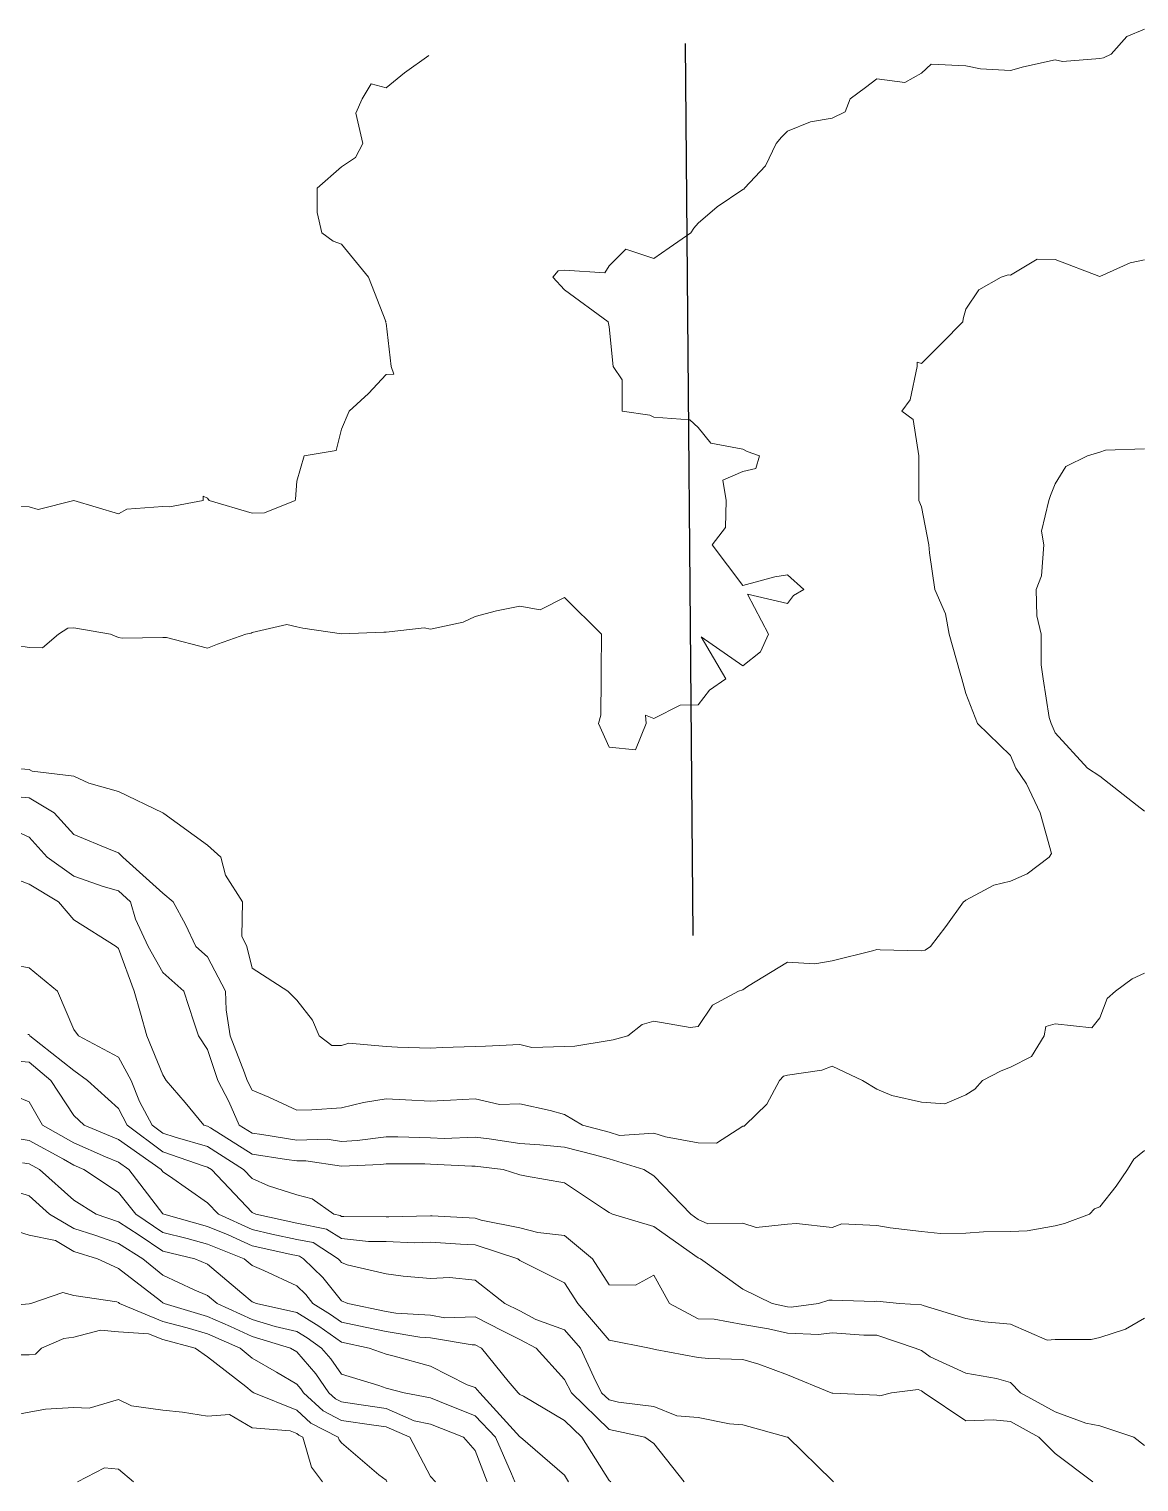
# Model space of a CAD drawing. Extents: x 537850 to 541798, y 6045627 to 6050132.
# Drawn here: x 539849.3 to 539924, y 6046656 to 6046753.7 of the extents above; entities that cross this region are included whole.
import ezdxf

# ---------------------------------------------------------------- set-up
doc = ezdxf.new("R2010")
doc.units = 0
doc.header["$LTSCALE"] = 5
doc.linetypes.add('DASHED2', pattern=[9.525, 6.35, -3.175])
doc.linetypes.add('foc-QUARTERLINE', pattern=[33, 25, -3, 2, -3])
doc.layers.add('Contour_Line_Intermediate', color=7, linetype='DASHED2', true_color=0xd9d9d9)
doc.layers.add('Contour_Line_Major', color=7, linetype='Continuous', true_color=0x6b6b6b)
doc.layers.add('L-SECQ', color=8, linetype='foc-QUARTERLINE')

msp = doc.modelspace()

# ---------------------------------------------------------------- linework, layer by layer
at = {"layer": 'Contour_Line_Intermediate', "linetype": 'Continuous', "lineweight": 13, "flags": 128}
for points, elevation in [([(539846.684, 6046721.684), (539849.332, 6046721.599), (539849.951, 6046721.417), (539852.332, 6046722.034), (539852.334, 6046722.033), (539855.332, 6046721.119), (539855.914, 6046721.454), (539858.332, 6046721.62), (539858.776, 6046721.591), (539861.043, 6046722.035), (539861.043, 6046722.324), (539861.332, 6046722.178), (539861.448, 6046722.035), (539864.332, 6046721.17), (539865.171, 6046721.196), (539867.215, 6046722.035), (539867.246, 6046722.121), (539867.332, 6046723.316), (539867.832, 6046725.035), (539869.989, 6046725.378), (539870.331, 6046726.825), (539870.859, 6046728.035), (539872.149, 6046729.218), (539873.331, 6046730.507), (539873.85, 6046730.516), (539873.669, 6046731.035), (539873.331, 6046733.939), (539873.299, 6046734.035), (539873.313, 6046734.053), (539872.158, 6046737.035), (539870.331, 6046739.252), (539869.766, 6046739.469), (539869.025, 6046740.034), (539868.698, 6046741.401), (539868.698, 6046743.034), (539870.331, 6046744.46), (539871.273, 6046745.093), (539871.772, 6046746.034), (539871.305, 6046748.061), (539871.722, 6046749.034), (539872.323, 6046750.042), (539873.331, 6046749.776), (539874.579, 6046750.786), (539876.203, 6046751.943)], 885.957), ([(539848.184, 6046704.036), (539849.332, 6046703.948), (539849.548, 6046703.821), (539852.332, 6046703.482), (539853.356, 6046703.013), (539855.332, 6046702.47), (539858.318, 6046701.036), (539858.332, 6046701.022), (539858.384, 6046700.985), (539861.332, 6046698.857), (539862.213, 6046698.036), (539862.528, 6046696.84), (539863.674, 6046695.037), (539863.642, 6046692.726), (539863.973, 6046692.037), (539864.332, 6046690.582), (539866.72, 6046689.037), (539867.332, 6046688.433), (539868.388, 6046687.093), (539868.825, 6046686.037), (539869.683, 6046685.388), (539870.331, 6046685.391), (539870.837, 6046685.532), (539873.331, 6046685.323), (539874.102, 6046685.267), (539876.331, 6046685.199), (539877.111, 6046685.257), (539879.331, 6046685.326), (539880.019, 6046685.349), (539882.331, 6046685.443), (539883.125, 6046685.243), (539885.331, 6046685.309), (539886.038, 6046685.33), (539888.331, 6046685.718), (539888.613, 6046685.755), (539889.583, 6046686.037), (539890.565, 6046686.803), (539891.33, 6046687.008), (539893.778, 6046686.59), (539894.33, 6046686.662), (539895.276, 6046688.091), (539897.038, 6046689.037), (539897.33, 6046689.126), (539897.632, 6046689.339), (539900.33, 6046690.983), (539902.171, 6046690.878), (539903.33, 6046691.077), (539906.047, 6046691.754), (539906.33, 6046691.828), (539906.549, 6046691.818), (539909.33, 6046691.738), (539909.578, 6046691.789), (539909.952, 6046692.037), (539910.978, 6046693.388), (539912.166, 6046695.037), (539912.263, 6046695.103), (539912.329, 6046695.163), (539914.21, 6046696.156), (539915.329, 6046696.429), (539916.451, 6046696.915), (539917.923, 6046698.036), (539918.079, 6046698.286), (539917.323, 6046701.036), (539916.396, 6046702.969), (539915.68, 6046704.036), (539915.329, 6046704.89), (539913.112, 6046707.036), (539912.329, 6046709.055), (539912.052, 6046710.036), (539911.94, 6046710.426), (539911.201, 6046713.036), (539910.955, 6046714.411), (539910.24, 6046716.036), (539909.868, 6046718.497), (539909.836, 6046719.035), (539909.33, 6046721.599), (539909.163, 6046722.035), (539909.151, 6046722.214), (539909.151, 6046725.035), (539908.77, 6046727.476), (539908.021, 6046728.035), (539908.577, 6046728.787), (539909.038, 6046731.035), (539909.038, 6046731.326), (539909.33, 6046731.238), (539910.728, 6046732.637), (539912.126, 6046734.035), (539912.131, 6046734.234), (539912.329, 6046734.893), (539913.183, 6046736.181), (539914.698, 6046737.035), (539915.171, 6046737.192), (539915.329, 6046737.18), (539917.122, 6046738.242), (539918.329, 6046738.224), (539921.253, 6046737.111), (539921.329, 6046737.093), (539923.367, 6046737.996), (539924.329, 6046738.214)], 883.958), ([(539924.329, 6046701.142), (539923.837, 6046701.528), (539921.329, 6046703.481), (539920.502, 6046704.036), (539918.329, 6046706.407), (539918.048, 6046707.036), (539917.932, 6046707.433), (539917.512, 6046710.036), (539917.384, 6046710.981), (539917.379, 6046713.036), (539917.096, 6046714.268), (539917.045, 6046716.036), (539917.409, 6046716.956), (539917.56, 6046719.035), (539917.399, 6046719.966), (539917.909, 6046722.035), (539918.002, 6046722.362), (539918.329, 6046723.145), (539919.049, 6046724.315), (539920.489, 6046725.035), (539921.329, 6046725.271), (539921.715, 6046725.421), (539924.329, 6046725.5)], 882.958), ([(539848.253, 6046702.115), (539849.332, 6046702.032), (539851.025, 6046701.036), (539852.332, 6046699.574), (539854.821, 6046698.547), (539855.332, 6046698.338), (539855.629, 6046698.036), (539858.332, 6046695.63), (539859.017, 6046695.037), (539859.853, 6046693.516), (539860.553, 6046692.037), (539861.332, 6046691.342), (539862.544, 6046689.037), (539862.591, 6046687.777), (539862.846, 6046686.037), (539863.826, 6046683.543), (539863.995, 6046683.037), (539864.332, 6046682.384), (539865.459, 6046681.909), (539867.332, 6046681.045), (539868.342, 6046681.048), (539870.331, 6046681.182), (539871.821, 6046681.547), (539873.331, 6046681.792), (539874.639, 6046681.729), (539876.331, 6046681.631), (539877.657, 6046681.711), (539879.331, 6046681.807), (539880.962, 6046681.406), (539882.331, 6046681.455), (539884.362, 6046681.006), (539885.331, 6046680.754), (539886.536, 6046680.037), (539888.331, 6046679.556), (539889.026, 6046679.342), (539891.33, 6046679.488), (539892.13, 6046679.238), (539894.33, 6046678.842), (539895.545, 6046678.823), (539897.33, 6046679.954), (539897.41, 6046679.957), (539897.481, 6046680.037), (539898.937, 6046681.43), (539899.792, 6046683.037), (539900.055, 6046683.313), (539900.33, 6046683.398), (539902.633, 6046683.734), (539903.33, 6046683.984), (539905.376, 6046683.037), (539906.33, 6046682.436), (539907.35, 6046682.017), (539909.33, 6046681.566), (539910.898, 6046681.469), (539912.329, 6046682.063), (539912.918, 6046682.448), (539913.435, 6046683.037), (539914.693, 6046683.674), (539915.329, 6046683.923), (539916.731, 6046684.635), (539917.579, 6046686.037), (539917.697, 6046686.669), (539918.329, 6046686.845), (539920.795, 6046686.571), (539921.329, 6046687.237), (539921.829, 6046688.537), (539922.379, 6046689.037), (539923.508, 6046689.858), (539924.329, 6046690.257)], 882.958), ([(539924.329, 6046678.319), (539923.618, 6046677.749), (539923.187, 6046677.037), (539922.433, 6046675.933), (539921.329, 6046674.534), (539920.968, 6046674.399), (539920.628, 6046674.038), (539918.953, 6046673.414), (539918.329, 6046673.258), (539916.434, 6046672.933), (539915.329, 6046672.877), (539913.514, 6046672.853), (539912.329, 6046672.775), (539910.625, 6046672.742), (539909.33, 6046672.872), (539907.236, 6046673.132), (539906.33, 6046673.291), (539903.983, 6046673.384), (539903.33, 6046673.145), (539900.943, 6046673.424), (539900.33, 6046673.372), (539898.23, 6046673.138), (539897.33, 6046673.447), (539894.977, 6046673.391), (539894.33, 6046673.688), (539893.831, 6046674.038), (539891.33, 6046676.61), (539890.671, 6046677.037), (539888.331, 6046677.758), (539887.347, 6046678.021), (539885.331, 6046678.54), (539883.668, 6046678.7), (539882.331, 6046678.787), (539880.268, 6046679.1), (539879.331, 6046679.22), (539877.23, 6046679.139), (539876.331, 6046679.186), (539874.123, 6046679.246), (539873.331, 6046679.249), (539871.381, 6046678.988), (539870.331, 6046678.939), (539869.381, 6046679.086), (539867.332, 6046679.028), (539864.977, 6046679.392), (539864.332, 6046679.49), (539863.462, 6046680.037), (539862.758, 6046681.611), (539862.024, 6046683.037), (539861.332, 6046685.105), (539860.731, 6046686.037), (539860.401, 6046686.968), (539859.731, 6046689.037), (539858.332, 6046690.295), (539857.34, 6046692.037), (539856.481, 6046693.887), (539856.143, 6046695.037), (539855.332, 6046695.779), (539854.302, 6046696.066), (539852.332, 6046696.774), (539850.554, 6046698.036), (539849.332, 6046699.393), (539846.85, 6046700.519)], 881.958), ([(539924.329, 6046667.052), (539923.062, 6046666.305), (539921.329, 6046665.753), (539920.756, 6046665.611), (539918.329, 6046665.615), (539917.793, 6046665.574), (539915.329, 6046666.643), (539913.571, 6046666.796), (539912.329, 6046667.027), (539909.455, 6046667.912), (539909.33, 6046667.947), (539907.854, 6046668.038), (539906.33, 6046668.201), (539906.204, 6046668.164), (539903.33, 6046668.265), (539903.112, 6046668.255), (539902.417, 6046668.038), (539900.568, 6046667.8), (539900.33, 6046667.811), (539899.293, 6046668.038), (539897.33, 6046669.01), (539894.482, 6046671.038), (539894.33, 6046671.108), (539894.097, 6046671.271), (539891.33, 6046673.217), (539888.549, 6046674.038), (539888.331, 6046674.159), (539887.957, 6046674.412), (539885.331, 6046676.156), (539882.773, 6046676.595), (539882.331, 6046676.696), (539881.209, 6046677.037), (539879.331, 6046677.277), (539879.1, 6046677.268), (539876.331, 6046677.412), (539875.946, 6046677.422), (539873.331, 6046677.433), (539872.982, 6046677.386), (539870.331, 6046677.262), (539867.93, 6046677.636), (539867.332, 6046677.618), (539866.644, 6046677.725), (539864.332, 6046678.076), (539861.53, 6046679.84), (539861.332, 6046679.966), (539861.083, 6046680.037), (539859.816, 6046681.553), (539858.549, 6046683.037), (539858.332, 6046683.4), (539857.239, 6046686.037), (539856.818, 6046687.551), (539856.406, 6046689.037), (539855.332, 6046691.904), (539855.177, 6046692.037), (539852.332, 6046693.832), (539851.315, 6046695.037), (539849.332, 6046696.232), (539847.389, 6046696.98)], 880.958), ([(539920.852, 6046656.038), (539918.329, 6046657.946), (539917.237, 6046659.038), (539915.329, 6046660.111), (539914.162, 6046660.205), (539912.329, 6046660.138), (539909.516, 6046662.038), (539909.33, 6046662.17), (539909.108, 6046662.26), (539907.31, 6046662.038), (539906.534, 6046661.834), (539906.33, 6046661.876), (539903.37, 6046661.998), (539903.33, 6046662.012), (539903.272, 6046662.038), (539900.33, 6046663.236), (539898.4, 6046663.968), (539897.33, 6046664.274), (539895.022, 6046664.347), (539894.33, 6046664.4), (539891.423, 6046664.945), (539891.33, 6046664.955), (539891.048, 6046665.038), (539888.331, 6046665.57), (539886.24, 6046668.038), (539885.331, 6046669.416), (539882.56, 6046670.808), (539882.331, 6046670.935), (539882.188, 6046671.038), (539879.331, 6046671.978), (539878.335, 6046672.033), (539876.331, 6046672.15), (539875.249, 6046672.12), (539873.331, 6046672.202), (539872.16, 6046672.209), (539870.331, 6046672.399), (539869.334, 6046673.04), (539867.332, 6046673.444), (539864.57, 6046674.038), (539864.332, 6046674.144), (539861.598, 6046677.037), (539861.332, 6046677.207), (539861.094, 6046677.276), (539858.332, 6046678.236), (539855.93, 6046680.037), (539855.332, 6046681.138), (539853.262, 6046683.037), (539852.332, 6046683.706), (539849.374, 6046686.037), (539849.332, 6046686.113), (539849.241, 6046686.129)], 878.958), ([(539903.416, 6046656.038), (539903.33, 6046656.145), (539900.356, 6046659.038), (539900.33, 6046659.052), (539900.312, 6046659.057), (539897.33, 6046659.876), (539896.432, 6046659.936), (539894.33, 6046660.376), (539892.89, 6046660.479), (539891.33, 6046661.106), (539888.956, 6046661.413), (539888.331, 6046661.549), (539887.829, 6046662.038), (539887.296, 6046663.072), (539886.403, 6046665.038), (539885.331, 6046666.259), (539883.402, 6046666.967), (539882.331, 6046667.54), (539881.331, 6046668.038), (539879.331, 6046669.606), (539877.591, 6046669.778), (539876.331, 6046669.717), (539874.485, 6046669.884), (539873.331, 6046670.036), (539870.727, 6046670.642), (539870.331, 6046670.803), (539870.227, 6046670.934), (539870.12, 6046671.038), (539868.423, 6046672.129), (539867.332, 6046672.349), (539865.662, 6046672.708), (539864.332, 6046673.004), (539862.06, 6046674.038), (539861.332, 6046674.812), (539858.766, 6046676.604), (539858.332, 6046676.892), (539858.219, 6046677.037), (539855.332, 6046679.054), (539853.023, 6046680.037), (539852.332, 6046680.668), (539850.786, 6046683.037), (539849.332, 6046684.263), (539847.988, 6046684.381)], 877.958), ([(539893.372, 6046656.038), (539891.33, 6046658.618), (539890.742, 6046659.038), (539888.331, 6046659.562), (539885.792, 6046662.038), (539885.331, 6046662.934), (539883.429, 6046665.038), (539882.331, 6046665.626), (539881.16, 6046666.209), (539879.331, 6046667.135), (539877.287, 6046667.082), (539876.331, 6046667.243), (539873.986, 6046667.383), (539873.331, 6046667.494), (539870.754, 6046668.038), (539870.331, 6046668.209), (539869.08, 6046669.786), (539867.791, 6046671.038), (539867.511, 6046671.217), (539867.332, 6046671.254), (539867.057, 6046671.313), (539864.332, 6046671.92), (539862.713, 6046672.656), (539861.332, 6046673.214), (539858.385, 6046674.038), (539858.332, 6046674.073), (539856.039, 6046677.037), (539855.332, 6046677.531), (539854.473, 6046677.897), (539852.332, 6046678.83), (539850.227, 6046680.037), (539849.332, 6046681.592), (539846.691, 6046682.679)], 876.958), ([(539888.439, 6046656.038), (539888.331, 6046656.128), (539886.505, 6046659.038), (539885.331, 6046660.177), (539882.565, 6046661.804), (539882.331, 6046661.924), (539882.227, 6046662.038), (539881.555, 6046662.814), (539879.758, 6046665.038), (539879.331, 6046665.254), (539879.12, 6046665.249), (539876.331, 6046665.718), (539875.607, 6046665.762), (539873.331, 6046666.148), (539871.925, 6046666.444), (539870.331, 6046666.777), (539869.598, 6046667.304), (539868.408, 6046668.038), (539867.932, 6046668.638), (539867.332, 6046669.221), (539865.118, 6046670.251), (539864.332, 6046670.586), (539863.785, 6046671.038), (539861.332, 6046672.028), (539859.958, 6046672.412), (539858.332, 6046672.801), (539856.516, 6046674.038), (539855.332, 6046675.501), (539853.011, 6046677.037), (539852.332, 6046677.333), (539851.638, 6046677.731), (539849.332, 6046678.998), (539846.999, 6046679.371)], 875.958), ([(539881.986, 6046656.038), (539881.776, 6046656.593), (539880.687, 6046659.038), (539879.331, 6046660.483), (539876.918, 6046661.451), (539876.331, 6046661.688), (539874.549, 6046662.038), (539873.331, 6046662.349), (539872.851, 6046662.519), (539870.331, 6046663.281), (539869.613, 6046664.319), (539868.995, 6046665.038), (539868.027, 6046665.734), (539867.332, 6046666.163), (539865.885, 6046666.485), (539864.332, 6046666.959), (539861.97, 6046668.038), (539861.332, 6046668.58), (539860.425, 6046668.945), (539858.332, 6046669.934), (539856.969, 6046671.038), (539855.332, 6046672.07), (539853.746, 6046672.624), (539852.332, 6046673.068), (539850.696, 6046674.038), (539849.332, 6046675.267), (539847.521, 6046675.849)], 873.958), ([(539880.129, 6046656.038), (539879.331, 6046658.142), (539878.533, 6046659.038), (539876.331, 6046659.928), (539875.224, 6046660.145), (539873.331, 6046660.971), (539871.055, 6046661.315), (539870.331, 6046661.42), (539869.924, 6046661.631), (539869.482, 6046662.038), (539868.603, 6046663.309), (539867.332, 6046664.788), (539866.907, 6046665.038), (539864.332, 6046665.825), (539862.883, 6046666.486), (539861.332, 6046667.168), (539858.403, 6046668.038), (539858.332, 6046668.071), (539858.156, 6046668.214), (539855.332, 6046670.379), (539853.929, 6046671.038), (539852.332, 6046671.539), (539851.102, 6046672.268), (539849.332, 6046672.639), (539847.023, 6046673.347)], 872.958), ([(539876.656, 6046656.038), (539876.331, 6046656.407), (539874.93, 6046659.038), (539873.331, 6046659.735), (539872.51, 6046659.86), (539870.331, 6046660.175), (539869.105, 6046660.812), (539867.773, 6046662.038), (539867.592, 6046662.299), (539867.332, 6046662.603), (539865.959, 6046663.41), (539864.332, 6046664.35), (539863.515, 6046665.038), (539861.332, 6046665.997), (539859.968, 6046666.402), (539858.332, 6046666.833), (539855.409, 6046668.038), (539855.332, 6046668.097), (539855.221, 6046668.149), (539852.332, 6046668.577), (539851.604, 6046668.766), (539849.453, 6046668.038), (539849.347, 6046668.024), (539849.332, 6046668.017), (539846.6, 6046667.77)], 871.958), ([(539873.383, 6046656.038), (539873.331, 6046656.147), (539872.857, 6046656.513), (539870.331, 6046658.663), (539870.17, 6046658.876), (539870.122, 6046659.038), (539868.286, 6046659.993), (539867.332, 6046660.872), (539864.446, 6046662.038), (539864.332, 6046662.104), (539863.912, 6046662.457), (539861.332, 6046664.452), (539860.487, 6046665.038), (539858.332, 6046665.605), (539857.367, 6046666.003), (539855.332, 6046666.14), (539854.136, 6046666.234), (539852.332, 6046665.781), (539851.678, 6046665.693), (539850.161, 6046665.038), (539849.752, 6046664.619), (539849.332, 6046664.58), (539846.785, 6046664.585)], 870.958), ([(539856.356, 6046656.038), (539855.332, 6046656.891), (539854.392, 6046656.979), (539852.583, 6046656.038)], 868.958)]:
    msp.add_lwpolyline(points, dxfattribs=dict(at, elevation=elevation))
at = {"layer": 'Contour_Line_Major', "linetype": 'Continuous', "lineweight": 15, "flags": 128}
for points, elevation in [([(539846.819, 6046712.549), (539849.332, 6046712.142), (539850.237, 6046712.131), (539851.299, 6046713.036), (539851.935, 6046713.433), (539852.332, 6046713.47), (539854.804, 6046713.036), (539855.332, 6046712.808), (539855.598, 6046712.77), (539858.332, 6046712.819), (539858.562, 6046712.806), (539861.332, 6046712.107), (539861.996, 6046712.372), (539863.904, 6046713.036), (539864.269, 6046713.099), (539864.332, 6046713.162), (539866.668, 6046713.699), (539867.332, 6046713.541), (539867.747, 6046713.451), (539870.331, 6046713.072), (539873.189, 6046713.178), (539873.331, 6046713.182), (539875.906, 6046713.461), (539876.331, 6046713.385), (539878.514, 6046713.852), (539879.331, 6046714.217), (539880.755, 6046714.611), (539882.331, 6046714.917), (539883.688, 6046714.679), (539885.331, 6046715.499), (539887.809, 6046713.036), (539887.796, 6046710.57), (539887.806, 6046710.036), (539887.768, 6046707.599), (539887.623, 6046707.036), (539888.331, 6046705.435), (539890.106, 6046705.261), (539890.817, 6046707.036), (539890.779, 6046707.588), (539891.33, 6046707.366), (539893.107, 6046708.259), (539894.33, 6046708.298), (539895.081, 6046709.285), (539896.171, 6046710.036), (539894.513, 6046712.853), (539897.33, 6046710.919), (539898.518, 6046711.848), (539899.04, 6046713.036), (539897.634, 6046715.731), (539900.33, 6046715.102), (539900.73, 6046715.636), (539901.42, 6046716.036), (539900.33, 6046717.022), (539899.478, 6046716.887), (539897.33, 6046716.306), (539895.261, 6046719.035), (539896.165, 6046720.201), (539896.197, 6046722.035), (539895.97, 6046723.396), (539897.33, 6046723.979), (539898.191, 6046724.174), (539898.452, 6046725.035), (539897.608, 6046725.313), (539897.33, 6046725.481), (539895.167, 6046725.872), (539894.33, 6046726.941), (539893.754, 6046727.459), (539891.33, 6046727.621), (539891.059, 6046727.763), (539889.219, 6046728.035), (539889.219, 6046730.147), (539888.597, 6046731.035), (539888.331, 6046733.704), (539888.276, 6046734.035), (539885.331, 6046736.197), (539884.559, 6046737.035), (539884.9, 6046737.466), (539885.331, 6046737.523), (539888.036, 6046737.33), (539888.331, 6046737.802), (539889.446, 6046738.919), (539891.33, 6046738.29), (539892.359, 6046739.006), (539893.838, 6046740.034), (539894.018, 6046740.347), (539894.33, 6046740.676), (539895.588, 6046741.776), (539897.33, 6046742.938), (539897.396, 6046742.969), (539897.435, 6046743.034), (539898.844, 6046744.52), (539899.572, 6046746.034), (539899.915, 6046746.45), (539900.33, 6046746.861), (539901.882, 6046747.482), (539903.33, 6046747.723), (539904.204, 6046748.16), (539904.54, 6046749.034), (539905.565, 6046749.798), (539906.33, 6046750.368), (539908.227, 6046750.137), (539909.33, 6046750.756), (539909.996, 6046751.368), (539912.329, 6046751.25), (539913.312, 6046751.051), (539915.329, 6046750.931), (539916.187, 6046751.176), (539918.329, 6046751.663), (539918.809, 6046751.554), (539921.329, 6046751.755), (539921.567, 6046751.796), (539922.101, 6046752.034), (539923.143, 6046753.22), (539924.329, 6046753.725)], 884.958), ([(539924.329, 6046658.492), (539923.613, 6046659.038), (539921.329, 6046659.821), (539920.381, 6046659.986), (539918.329, 6046660.748), (539915.992, 6046662.038), (539915.329, 6046662.732), (539914.371, 6046662.996), (539912.329, 6046663.361), (539909.917, 6046664.451), (539909.33, 6046664.865), (539908.905, 6046665.038), (539906.33, 6046665.896), (539905.455, 6046665.913), (539903.33, 6046666.067), (539902.418, 6046665.95), (539900.33, 6046666.043), (539899.044, 6046666.324), (539897.33, 6046666.617), (539895.386, 6046666.982), (539894.33, 6046666.998), (539892.402, 6046668.038), (539891.33, 6046669.935), (539890.11, 6046669.258), (539888.331, 6046669.298), (539887.216, 6046671.038), (539885.331, 6046672.601), (539883.549, 6046672.819), (539882.331, 6046673.122), (539879.733, 6046673.636), (539879.331, 6046673.768), (539876.441, 6046673.928), (539876.331, 6046673.934), (539873.513, 6046673.856), (539873.331, 6046673.863), (539870.489, 6046673.88), (539870.331, 6046673.896), (539870.245, 6046673.951), (539869.818, 6046674.038), (539868.37, 6046675.076), (539867.332, 6046675.352), (539865.431, 6046675.938), (539864.332, 6046676.431), (539863.758, 6046677.037), (539861.332, 6046678.586), (539859.157, 6046679.212), (539858.332, 6046679.499), (539857.614, 6046680.037), (539856.762, 6046681.607), (539856.203, 6046683.037), (539855.332, 6046684.599), (539852.653, 6046686.037), (539852.332, 6046686.451), (539851.25, 6046689.037), (539849.332, 6046690.616), (539847.401, 6046690.969)], 879.958), ([(539885.598, 6046656.038), (539885.331, 6046656.499), (539882.382, 6046659.038), (539882.331, 6046659.064), (539879.641, 6046662.038), (539879.331, 6046662.396), (539878.797, 6046662.573), (539876.331, 6046663.812), (539873.872, 6046664.498), (539873.331, 6046664.635), (539872.194, 6046665.038), (539870.331, 6046665.427), (539868.813, 6046666.519), (539867.332, 6046667.432), (539864.612, 6046668.038), (539864.332, 6046668.158), (539863.643, 6046668.727), (539861.332, 6046670.689), (539860.466, 6046671.038), (539858.332, 6046671.548), (539856.732, 6046672.638), (539855.332, 6046673.521), (539853.852, 6046674.038), (539852.332, 6046674.977), (539850.023, 6046677.037), (539849.332, 6046677.417), (539848.881, 6046677.489)], 874.958), ([(539869.065, 6046656.038), (539868.317, 6046657.024), (539867.728, 6046659.038), (539867.467, 6046659.174), (539867.332, 6046659.299), (539866.894, 6046659.476), (539864.332, 6046659.683), (539862.799, 6046660.571), (539861.332, 6046660.47), (539859.641, 6046660.729), (539858.332, 6046660.87), (539856.208, 6046661.162), (539855.332, 6046661.58), (539853.369, 6046661.001), (539852.332, 6046661.048), (539850.44, 6046660.93), (539849.332, 6046660.736), (539847.908, 6046660.463)], 869.958)]:
    msp.add_lwpolyline(points, dxfattribs=dict(at, elevation=elevation))
at = {"layer": 'L-SECQ'}
msp.add_line((539893.439, 6046752.757), (539893.966, 6046692.773), dxfattribs=at)

doc.saveas('drawing.dxf')
